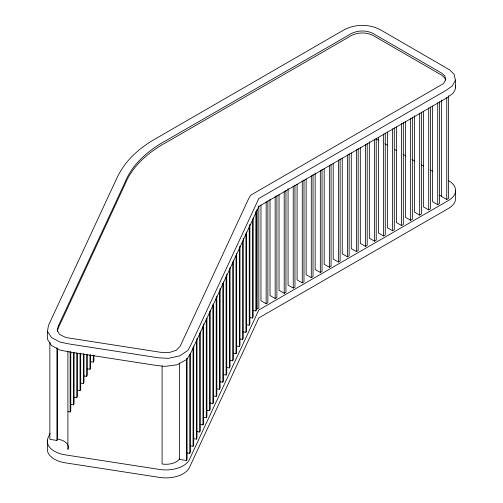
<?xml version="1.0" encoding="UTF-8"?>
<svg xmlns="http://www.w3.org/2000/svg" width="503" height="503" viewBox="0 0 503 503"><rect width="100%" height="100%" fill="white"/><g stroke="black" fill="none" stroke-linecap="round" stroke-linejoin="round"><path stroke-width="0.75" d="M455.404 85.692A24.27 14.015 0 0 1 452.587 93.646L446.375 98.16L258.844 206.431L190.612 353.446L186.67 359.57L177.113 364.782L165.317 366.36L157.055 365.549L70.074 352.094L59.983 350.057L51.476 345.53L47.464 339.318L47.464 331.339L48.47 325.454L115.627 180.753C119.576 171.668 125.178 163.368 132.113 156.288A151.466 87.447 0 0 1 153.365 140.004L342.927 30.488C354.571 23.748 369.567 23.635 381.28 30.281L449.575 69.835L454.09 74.306L455.422 80.103L455.46 87.862M57.355 331.282L58.474 327.642L124.939 184.431C132.792 164.946 149.85 151.227 167.883 141.5L348.46 37.247C356.545 31.676 367.724 31.5 375.848 37.096L441.967 75.318L444.866 78.04L445.425 80.059M50.124 433.366L48.137 437.641A24.383 14.078 0 0 0 65.377 454.882L159.577 469.45A24.383 14.078 0 0 0 189.436 459.497L258.844 309.942L448.475 200.458A24.383 14.078 0 0 0 448.475 180.552M49.86 342.128L49.86 439.364L56.927 440.458L57.556 439.1L57.556 348.133M68.031 411.643L70.15 411.97L70.778 410.611L70.778 351.798M70.627 404.412L73.451 404.846L74.086 403.488L74.086 352.515M73.935 397.288L76.758 397.728L77.387 396.364L77.387 353.238M77.236 390.171L80.065 390.605L80.694 389.247L80.694 353.175M80.543 383.047L83.366 383.481L84.001 382.123L84.001 353.892M83.85 375.923L86.673 376.363L87.308 374.999L87.308 354.615M87.151 368.8L89.98 369.24L90.609 367.882L90.609 354.546M90.458 361.682L93.288 362.116L93.916 360.758L93.916 355.269M179.382 362.946L179.382 459.402L186.45 460.497L187.078 459.132L187.078 358.758M186.927 452.933L189.75 453.373L190.386 452.015L190.386 353.207M190.235 445.815L193.058 446.249L193.686 444.891L193.686 346.083M193.536 438.691L196.365 439.132L196.994 437.767L196.994 338.179M196.843 431.568L199.666 432.008L200.301 430.65L200.301 331.842M200.15 424.45L202.973 424.884L203.602 423.526L203.602 323.932M203.451 417.327L206.28 417.76L206.909 416.402L206.909 318.38M206.758 410.203L209.581 410.643L210.216 409.285L210.216 310.477M210.065 403.085L212.888 403.519L213.524 402.161L213.524 304.139M213.366 395.962L216.196 396.395L216.824 395.037L216.824 296.229M216.674 388.838L219.503 389.278L220.132 387.92L220.132 288.326M219.981 381.72L222.804 382.154L223.439 380.796L223.439 281.988M223.282 374.597L226.111 375.031L226.74 373.672L226.74 274.078M226.589 367.473L229.418 367.913L230.047 366.549L230.047 267.747M229.896 360.349L232.719 360.789L233.354 359.431L233.354 260.623M233.203 353.232L236.026 353.666L236.655 352.307L236.655 253.499M236.504 346.108L239.334 346.548L239.962 345.184L239.962 246.376M239.812 338.984L242.635 339.424L243.27 338.066L243.27 238.472M243.119 331.867L245.942 332.301L246.571 330.943L246.571 232.135M246.42 324.743L249.249 325.183L249.878 323.819L249.878 224.231M249.727 317.619L252.55 318.059L253.185 316.701L253.185 217.893M253.034 310.502L255.857 310.936L256.486 309.578L256.486 210.77M455.422 80.103L452.354 85.931L445.966 90.433L258.844 198.465L191.083 344.467L187.946 350.352L179.923 355.797L168.379 358.369L158.149 357.759L70.307 344.165L60.234 342.178L51.539 337.614L47.464 331.339M260.982 205.079L260.982 300.75L266.15 303.73L267.873 302.737L267.873 200.791M270.01 199.081L270.01 295.531L275.179 298.518L276.901 297.524L276.901 195.579M279.039 194.648L279.039 290.319L284.208 293.306L285.937 292.312L285.937 190.367M288.068 188.65L288.068 285.107L293.243 288.093L294.965 287.1L294.965 185.154M297.097 184.224L297.097 279.894L302.272 282.881L303.994 281.881L303.994 179.942M306.126 179.011L306.126 274.682L311.3 277.669L313.023 276.669L313.023 174.723M315.161 173.013L315.161 269.463L320.329 272.45L322.052 271.457L322.052 169.511M324.19 168.58L324.19 264.251L329.358 267.238L331.087 266.244L331.087 164.299M333.219 163.368L333.219 259.039L338.393 262.025L340.116 261.032L340.116 159.086M342.247 158.156L342.247 253.826L347.422 256.813L349.145 255.813L349.145 153.874M351.276 152.943L351.276 248.614L356.451 251.601L358.174 250.601L358.174 148.662M360.311 147.731L360.311 243.402L365.48 246.382L367.203 245.389L367.203 143.443M369.34 141.733L369.34 238.183L374.509 241.17L376.238 240.176L376.238 138.231M378.369 137.3L378.369 232.971L383.544 235.957L385.267 234.964L385.267 133.018M387.398 132.088L387.398 227.758L392.573 230.745L394.295 229.752L394.295 127.806M396.427 126.875L396.427 222.546L401.601 225.533L403.324 224.533L403.324 122.594M405.462 121.663L405.462 217.334L410.63 220.32L412.353 219.321L412.353 117.375M414.491 115.665L414.491 212.115L419.659 215.102L421.388 214.108L421.388 112.163M423.52 111.232L423.52 206.903L428.694 209.889L430.417 208.896L430.417 106.95M432.549 106.02L432.549 201.69L437.723 204.677L439.446 203.684L439.446 101.738M439.892 195.309A14.631 8.444 0 0 0 441.577 196.478L446.752 199.465L448.475 198.471L448.475 95.74M384.927 143.864L387.631 145.424M394.39 149.328L396.421 150.498M403.18 154.402L405.883 155.961M411.97 159.476L414.673 161.035M421.432 164.94L423.463 166.109M430.222 170.014L432.926 171.573M455.617 190.505L455.617 198.471A24.383 14.078 0 0 1 448.475 208.424L258.844 317.902L189.436 467.463A24.383 14.078 0 0 1 159.577 477.416L65.377 462.842A24.383 14.078 0 0 1 47.383 448.135L47.383 440.175M446.752 97.519L446.752 199.465M441.577 100.022L441.577 196.478M437.723 102.731L437.723 204.677M428.694 107.944L428.694 209.889M419.659 113.162L419.659 215.102M410.63 118.375L410.63 220.32M401.601 123.587L401.601 225.533M392.573 128.799L392.573 230.745M383.544 134.012L383.544 235.957M374.509 139.224L374.509 241.17M365.48 144.443L365.48 246.382M356.451 149.655L356.451 251.601M347.422 154.867L347.422 256.813M338.393 160.08L338.393 262.025M329.358 165.292L329.358 267.238M320.329 170.511L320.329 272.45M311.3 175.723L311.3 277.669M302.272 180.935L302.272 282.881M293.243 186.148L293.243 288.093M284.208 191.36L284.208 293.306M275.179 196.572L275.179 298.518M266.15 201.791L266.15 303.73M258.844 206.004L258.844 307.949L257.121 308.949L257.121 209.355M255.857 211.348L255.857 310.936M252.55 219.251L252.55 318.059M249.249 225.589L249.249 325.183M245.942 233.493L245.942 332.301M242.635 241.402L242.635 339.424M239.334 246.954L239.334 346.548M236.026 255.643L236.026 353.666M232.719 261.981L232.719 360.789M229.418 269.105L229.418 367.913M226.111 276.222L226.111 375.031M222.804 283.346L222.804 382.154M219.503 291.256L219.503 389.278M216.196 297.594L216.196 396.395M212.888 304.711L212.888 403.519M209.581 311.835L209.581 410.643M206.28 318.959L206.28 417.76M202.973 326.076L202.973 424.884M199.666 333.2L199.666 432.008M196.365 341.103L196.365 439.132M193.058 347.441L193.058 446.249M189.75 354.565L189.75 453.373M186.45 358.551L186.45 460.497M162.098 365.989L162.098 464.011A14.625 8.444 0 0 0 179.502 458.943M93.288 355.061L93.288 362.116M89.98 355.124L89.98 369.24M86.673 354.401L86.673 376.363M83.366 353.684L83.366 383.481M80.065 353.747L80.065 390.605M76.758 353.031L76.758 397.728M73.451 352.307L73.451 404.846M70.15 351.591L70.15 411.97M67.899 351.257L67.899 449.443A14.625 8.444 0 0 0 57.556 439.1M56.927 347.925L56.927 440.458M376.093 139.098A24.383 14.078 0 0 1 378.878 140.387M58.386 325.837L57.135 330.175L59.48 334.394L65.83 337.526L160.746 352.326L169.077 352.578L176.245 350.289L180.143 346.29L248.671 198.635L250.727 195.189L443.489 83.611L445.771 79.549L444.815 75.953L441.898 73.281L375.622 34.977C367.586 29.539 356.633 29.702 348.654 35.141L167.845 139.532C149.85 149.246 132.811 162.941 124.958 182.394L58.386 325.837"/></g></svg>
